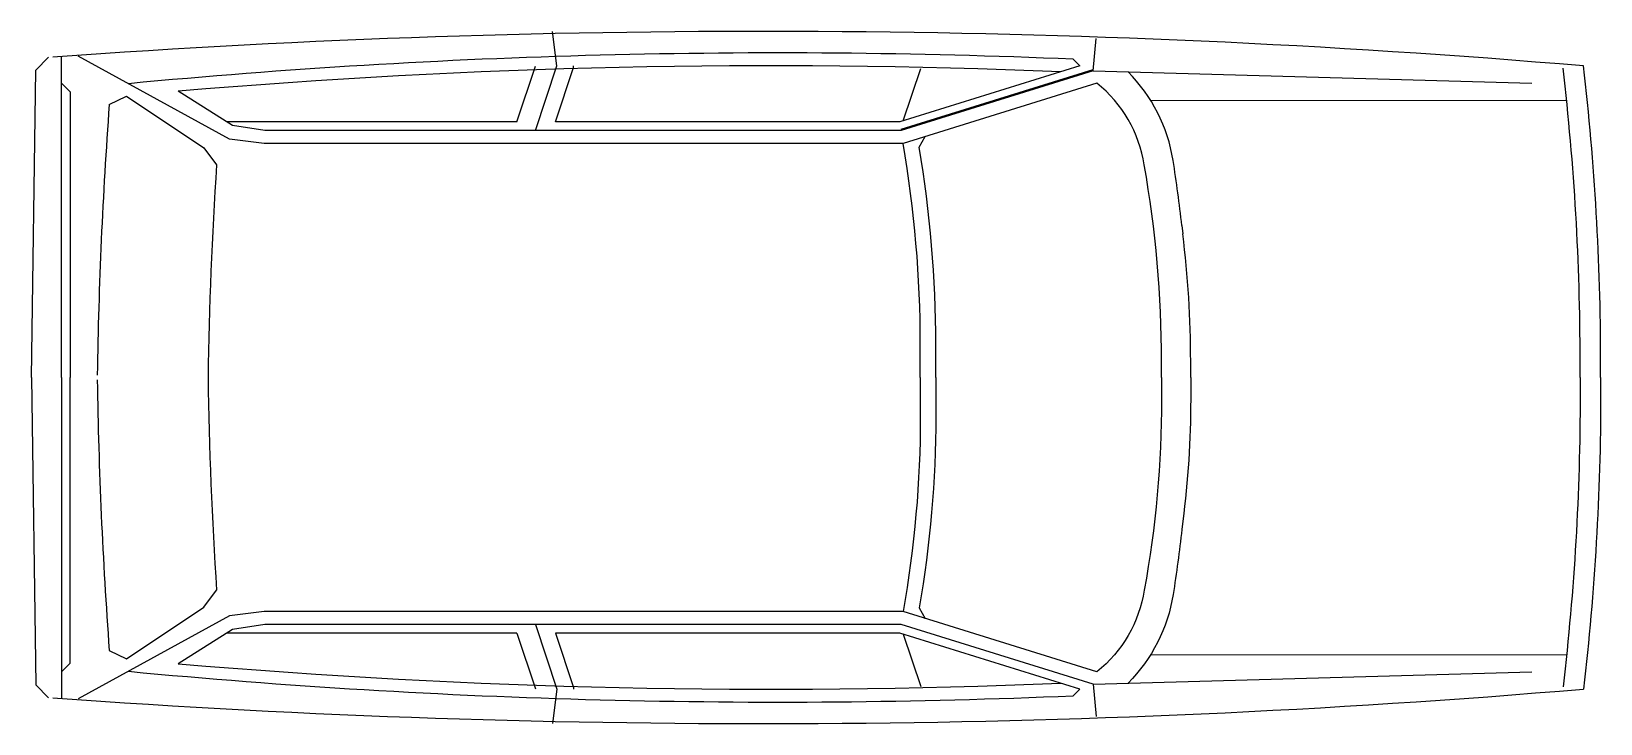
# Model space of a CAD drawing. Extents: x -3.4 to 0, y -0.75 to 0.75.
import ezdxf

# ---------------------------------------------------------------- set-up
doc = ezdxf.new("R2010")
doc.units = 0
doc.layers.get('0').update_dxf_attribs({"linetype": 'CONTINUOUS'})

msp = doc.modelspace()

# ---------------------------------------------------------------- linework, layer by layer
for points in [[(-2.308, 0.5352), (-2.2613, 0.675), (-2.2707, 0.7497)], [(-1.0997, 0.6646), (-1.0927, 0.7348)], [(-3.4, 0), (-3.3907, 0.6658), (-3.3627, 0.6938)], [(-3.3347, 0.6378), (-3.3347, 0.6938)], [(-1.0913, 0.6378), (-1.5113, 0.5072), (-2.896, 0.5072), (-2.9707, 0.5165), (-3.2989, 0.6966)], [(-1.1286, 0.6751), (-1.1431, 0.6896)], [(-1.0997, 0.6646), (-1.5156, 0.5352), (-2.8941, 0.5352)], [(-2.3485, 0.5538), (-2.3081, 0.6748)], [(-1.1286, 0.6751), (-1.5184, 0.5538), (-2.2645, 0.5538)], [(-2.2645, 0.5538), (-2.2252, 0.6715), (-2.2257, 0.6751)], [(-1.1002, 0.6665), (-1.5159, 0.5372)], [(-1.5111, 0.5561), (-1.4731, 0.6695)], [(-1.0997, 0.6646), (-0.1493, 0.6378)], [(-3.3347, 0), (-3.3347, 0.6378), (-3.316, 0.6192)], [(-3.316, 0.6192), (-3.316, 0)], [(-2.8941, 0.5352), (-2.9639, 0.5459), (-3.0819, 0.6202)], [(-3.2313, 0.5912), (-3.194, 0.6098), (-3.0267, 0.4978), (-2.9987, 0.4605)], [(-0.9751, 0.6008), (-0.0735, 0.6002)], [(-2.3485, 0.5538), (-2.9765, 0.5538)], [(-1.4762, 0.4989), (-1.4635, 0.5221)], [(-0.9073, 0.3292), (-0.9054, 0.3114)], [(-3.4, 0), (-3.3907, -0.6658), (-3.3627, -0.6938)], [(-3.3347, 0), (-3.3347, -0.6378), (-3.316, -0.6192)], [(-3.316, -0.6192), (-3.316, 0)], [(-0.9054, -0.3114), (-0.9073, -0.3292)], [(-3.2313, -0.5912), (-3.194, -0.6098), (-3.0267, -0.4978), (-2.9987, -0.4605)], [(-1.0913, -0.6378), (-1.5113, -0.5072), (-2.896, -0.5072), (-2.9707, -0.5165), (-3.2989, -0.6966)], [(-1.4762, -0.4989), (-1.4635, -0.5221)], [(-2.8941, -0.5352), (-2.9639, -0.5459), (-3.0819, -0.6202)], [(-1.0997, -0.6646), (-1.5156, -0.5352), (-2.8941, -0.5352)], [(-2.308, -0.5352), (-2.2613, -0.675), (-2.2707, -0.7497)], [(-2.3485, -0.5538), (-2.9765, -0.5538)], [(-2.3485, -0.5538), (-2.3081, -0.6748)], [(-1.1286, -0.6751), (-1.5184, -0.5538), (-2.2645, -0.5538)], [(-2.2645, -0.5538), (-2.2252, -0.6715), (-2.2257, -0.6751)], [(-1.5111, -0.5561), (-1.4731, -0.6695)], [(-0.9751, -0.6008), (-0.0735, -0.6002)], [(-3.3347, -0.6378), (-3.3347, -0.6938)], [(-1.0997, -0.6646), (-0.1493, -0.6378)], [(-1.1286, -0.6751), (-1.1431, -0.6896)], [(-1.0997, -0.6646), (-1.0927, -0.7348)]]:
    msp.add_lwpolyline(points)
for points in [[(-0.9073, 0.3292, 0.01143), (-0.9263, 0.4704, 0.158613), (-1.024, 0.6621, 0.186236)], [(-0.0444, 0), (-0.0444, 0.0373, 0.029255), (-0.0815, 0.6705, 0.029111)], [(0, 0), (0, 0.0373, 0.029236), (-0.0373, 0.6752, 2.047542)], [(-0.9513, 0), (-0.9513, 0.0345, 0.043718), (-0.9887, 0.4605, 0.186236), (-1.0913, 0.6378, 2.283236)], [(-1.474, 0), (-1.474, 0.0718, 0.042785), (-1.5113, 0.5072, 1.614245)], [(-1.4405, 0), (-1.4405, 0.0718, 0.041692), (-1.4762, 0.4989, 0.043166)], [(-0.8882, 0), (-0.8882, 0.0345, 0.031006), (-0.9054, 0.3114, 0.190187)], [(-1.474, 0), (-1.474, -0.084, -0.044005), (-1.5113, -0.5072, -1.614245)], [(-1.4405, 0), (-1.4405, -0.084, -0.042904), (-1.4762, -0.4989, -0.043166)], [(-0.9513, 0), (-0.9513, -0.0467, -0.044992), (-0.9887, -0.4605, -0.186236), (-1.0913, -0.6378, -2.283236)], [(-0.8882, 0), (-0.8882, -0.0467, -0.032424), (-0.9054, -0.3114, -0.190187)], [(-0.0444, 0), (-0.0444, -0.0373, -0.029255), (-0.0815, -0.6705, -0.029111)], [(0, 0), (0, -0.0373, -0.029236), (-0.0373, -0.6752, -2.047542)], [(-0.9073, -0.3292, -0.01143), (-0.9263, -0.4704, -0.158613), (-1.024, -0.6621, -0.186236)]]:
    msp.add_lwpolyline(points, format="xyb")
for centre, radius, start, end in [((-1.8139, -20.3787), 21.1287, 85.1767, 94.17824), ((-1.7818, -14.2062), 14.9095, 87.54481, 95.41844), ((-1.7944, -14.4134), 15.0887, 87.62714, 94.89498), ((6.6986, -0.1435), 9.957, 175.76841, 179.14371), ((6.1353, -0.1404), 9.1537, 176.23624, 179.12137), ((6.1353, 0.1404), 9.1537, 180.87863, 183.76376), ((6.6986, 0.1435), 9.957, 180.85629, 184.23159), ((-1.7818, 14.2062), 14.9095, 264.58156, 272.45519), ((-1.7944, 14.4134), 15.0887, 265.10502, 272.37286), ((-1.8139, 20.3787), 21.1287, 265.82176, 274.8233)]:
    msp.add_arc(centre, radius, start, end)

doc.saveas('drawing.dxf')
